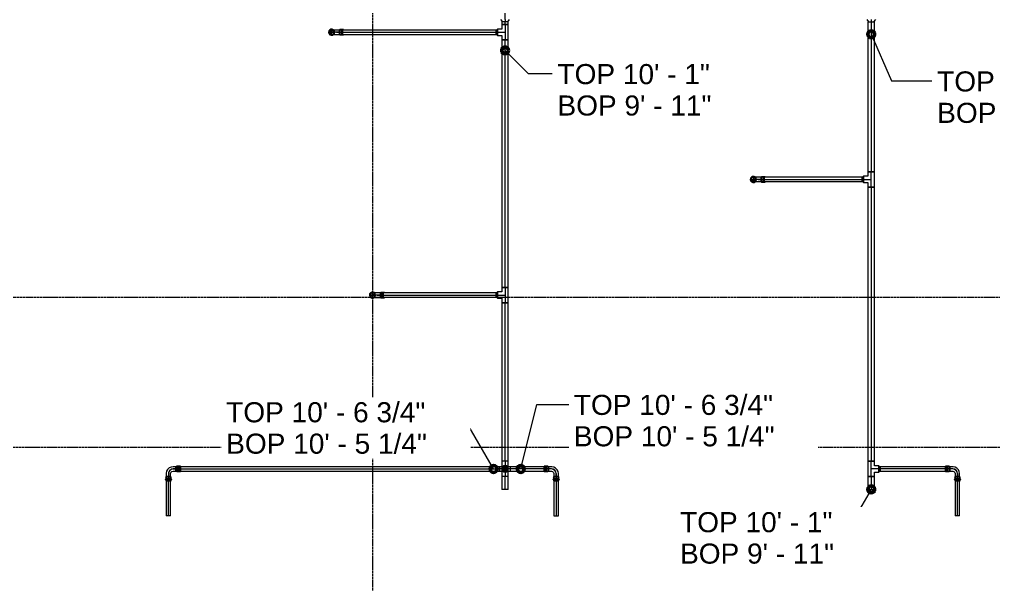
# Model space of a CAD drawing. Header units: inches. Extents: x -3679 to 241, y -496 to 1784.
# Drawn here: x -1339.8 to -1053.4, y 4.7 to 170.8 of the extents above; entities that cross this region are included whole.
import ezdxf

# ---------------------------------------------------------------- set-up
doc = ezdxf.new("R2010")
doc.units = ezdxf.units.IN
doc.header["$MEASUREMENT"] = 0
doc.linetypes.add('Grid Line', pattern=[0.875, 0.5, -0.125, 0.125, -0.125])
for name, color, linetype, lineweight in [('G-ANNO-DIMS', 251, 'Continuous', 9), ('P-PIPE', 1, 'Continuous', 9), ('P-PIPE-CNTR', 1, 'Continuous', 9), ('S-GRID', 8, 'Continuous', 9)]:
    doc.layers.add(name, color=color, linetype=linetype, lineweight=lineweight)
doc.styles.add('Arial_1', font='arial.ttf', dxfattribs={"height": 5.901198})

# ---------------------------------------------------------------- blocks, each defined once
blk = doc.blocks.new('Victaulic-VicPress316-Elbow 90-45deg Style P568_P571 - Standard-V5-MAIN LEVEL')
at = {"layer": 'P-PIPE'}
for p, q in [((-559.33, 302.52), (-559.33, 302.18)), ((-559.33, 301.89), (-559.33, 301.44)), ((-559.22, 302.52), (-559.22, 301.22)), ((-559.22, 301.33), (-559.22, 300.39)), ((-558.56, 301.33), (-559.22, 301.33)), ((-559.22, 301.33), (-558.56, 301.33)), ((-558.56, 302.52), (-558.56, 302.52)), ((-558.56, 302.52), (-558.56, 302.52)), ((-558.56, 302.52), (-558.56, 302.52)), ((-558.56, 302.52), (-558.56, 302.52)), ((-558.56, 302.18), (-558.56, 302.18)), ((-558.56, 302.18), (-558.56, 302.18)), ((-558.56, 301.89), (-558.56, 301.89)), ((-558.56, 301.89), (-558.56, 301.89)), ((-557.9, 301.33), (-558.56, 301.33)), ((-558.56, 301.33), (-557.9, 301.33)), ((-558.56, 300.39), (-558.56, 301.33)), ((-558.56, 301.22), (-558.56, 301.22)), ((-558.56, 301.22), (-558.56, 301.22)), ((-557.9, 301.22), (-557.9, 302.52)), ((-557.9, 300.39), (-557.9, 301.33)), ((-557.79, 302.18), (-557.79, 302.52)), ((-557.79, 301.44), (-557.79, 301.89)), ((-558.56, 300.39), (-558.56, 299)), ((-558.56, 299), (-558.56, 299))]:
    blk.add_line(p, q, dxfattribs=at)
at = {"layer": 'P-PIPE', "flags": 128}
for points in [[(-559.33, 301.89), (-559.45, 301.96), (-559.46, 302.1), (-559.35, 302.18), (-559.33, 302.18)], [(-559.33, 302.18), (-559.23, 302.18), (-558.98, 302.18), (-558.63, 302.18), (-558.56, 302.18)], [(-558.56, 302.18), (-558.92, 302.18), (-559.2, 302.18), (-559.32, 302.18), (-559.33, 302.18)], [(-559.33, 301.89), (-559.23, 301.89), (-558.98, 301.89), (-558.63, 301.89), (-558.56, 301.89)], [(-558.56, 301.89), (-558.92, 301.89), (-559.2, 301.89), (-559.32, 301.89), (-559.33, 301.89)], [(-559.22, 301.22), (-559.33, 301.41), (-559.33, 301.44)], [(-557.79, 302.18), (-557.89, 302.18), (-558.14, 302.18), (-558.49, 302.18), (-558.56, 302.18)], [(-558.56, 302.18), (-558.2, 302.18), (-557.92, 302.18), (-557.8, 302.18), (-557.79, 302.18)], [(-557.79, 301.89), (-557.89, 301.89), (-558.14, 301.89), (-558.49, 301.89), (-558.56, 301.89)], [(-558.56, 301.89), (-558.2, 301.89), (-557.92, 301.89), (-557.8, 301.89), (-557.79, 301.89)], [(-557.79, 301.44), (-557.88, 301.24), (-557.9, 301.22)], [(-557.79, 302.18), (-557.67, 302.11), (-557.66, 301.98), (-557.77, 301.89), (-557.79, 301.89)], [(-558.56, 299.91), (-558.96, 299.82), (-559.28, 299.56), (-559.45, 299.19), (-559.45, 298.78), (-559.26, 298.42), (-558.93, 298.17), (-558.56, 298.09)], [(-558.56, 299.77), (-558.92, 299.67), (-559.2, 299.42), (-559.32, 299.07), (-559.26, 298.7), (-559.04, 298.4), (-558.69, 298.25), (-558.56, 298.23)], [(-559.22, 300.39), (-559.22, 299.89), (-559.22, 299.46), (-559.22, 299.15), (-559.22, 299.01), (-559.22, 299)], [(-558.56, 298.09), (-558.16, 298.18), (-557.84, 298.44), (-557.67, 298.81), (-557.67, 299.22), (-557.86, 299.58), (-558.19, 299.83), (-558.56, 299.91)], [(-558.56, 298.23), (-558.2, 298.33), (-557.92, 298.58), (-557.8, 298.93), (-557.86, 299.3), (-558.08, 299.6), (-558.43, 299.75), (-558.56, 299.77)], [(-557.9, 299), (-557.9, 299.09), (-557.9, 299.36), (-557.9, 299.76), (-557.9, 300.25), (-557.9, 300.39)]]:
    blk.add_lwpolyline(points, dxfattribs=at)
at = {"layer": 'P-PIPE'}
for radius, start, end in [(0.767, 90, 270), (0.767, 90, 270), (0.767, 90, 270), (0.658, 90, 270), (0.658, 90, 270), (0.658, 90, 180), (0.658, 180, 270), (0.767, 270, 90), (0.767, 270, 90), (0.767, 270, 90), (0.658, 270, 90), (0.658, 270, 90), (0.658, 0, 90), (0.658, 270, 0)]:
    blk.add_arc((-558.56, 299), radius, start, end, dxfattribs=at)
blk = doc.blocks.new('Victaulic-VicPress316-Elbow 90-45deg Style P568_P571 - Standard-V7-MAIN LEVEL')
at = {"layer": 'P-PIPE'}
for p, q in [((-0.77, 3.52), (-0.77, 3.18)), ((0.77, 3.52), (-0.77, 3.52)), ((-0.77, 3.52), (0.77, 3.52)), ((-0.77, 3.18), (0.77, 3.18)), ((0.77, 3.18), (-0.77, 3.18)), ((-0.77, 2.89), (-0.77, 2.44)), ((-0.77, 2.89), (0.77, 2.89)), ((0.77, 2.89), (-0.77, 2.89)), ((-0.66, 3.52), (-0.66, 2.22)), ((-0.66, 3.52), (0.66, 3.52)), ((0.66, 3.52), (-0.66, 3.52)), ((0.66, 2.22), (0.66, 3.52)), ((0.77, 3.18), (0.77, 3.52)), ((0.77, 2.44), (0.77, 2.89)), ((-3.18, 0.77), (-3.52, 0.77)), ((-3.52, 0.77), (-3.52, -0.77)), ((-3.52, -0.77), (-3.52, 0.77)), ((-2.22, 0.66), (-3.52, 0.66)), ((-3.52, -0.66), (-3.52, 0.66)), ((-3.52, 0.66), (-3.52, -0.66)), ((-3.18, -0.77), (-3.18, 0.77)), ((-3.18, 0.77), (-3.18, -0.77)), ((-2.44, 0.77), (-2.89, 0.77)), ((-2.89, -0.77), (-2.89, 0.77)), ((-2.89, 0.77), (-2.89, -0.77)), ((-1.39, 0.66), (-2.33, 0.66)), ((-2.33, 0), (-2.33, 0.66)), ((-2.33, 0.66), (-2.33, 0)), ((-2.22, -0.66), (-2.22, 0.66)), ((-2.22, 0.66), (-2.22, -0.66)), ((-0.66, 2.33), (-0.66, 1.39)), ((0, 2.33), (-0.66, 2.33)), ((-0.66, 2.33), (0, 2.33)), ((-0.66, 2.22), (0.66, 2.22)), ((0.66, 2.22), (-0.66, 2.22)), ((0, 2.33), (0.66, 2.33)), ((0.66, 2.33), (0, 2.33)), ((0, 1.39), (0, 2.33)), ((0.66, 1.39), (0.66, 2.33)), ((-3.52, -0.66), (-2.22, -0.66)), ((-3.52, -0.77), (-3.18, -0.77)), ((-2.89, -0.77), (-2.44, -0.77)), ((-2.33, 0), (-2.33, -0.66)), ((-2.33, -0.66), (-2.33, 0)), ((-1.39, 0), (-2.33, 0)), ((-2.33, -0.66), (-1.39, -0.66))]:
    blk.add_line(p, q, dxfattribs=at)
at = {"layer": 'P-PIPE', "flags": 128}
for points in [[(-0.77, 2.89), (-0.89, 2.96), (-0.9, 3.1), (-0.79, 3.18), (-0.77, 3.18)], [(0.77, 3.18), (0.67, 3.18), (0.42, 3.18), (0.07, 3.18), (-0.3, 3.18), (-0.6, 3.18), (-0.75, 3.18), (-0.77, 3.18)], [(-0.77, 3.18), (-0.67, 3.18), (-0.42, 3.18), (-0.07, 3.18), (0.3, 3.18), (0.6, 3.18), (0.75, 3.18), (0.77, 3.18)], [(-0.77, 2.89), (-0.67, 2.89), (-0.42, 2.89), (-0.07, 2.89), (0.3, 2.89), (0.6, 2.89), (0.75, 2.89), (0.77, 2.89)], [(0.77, 2.89), (0.67, 2.89), (0.42, 2.89), (0.07, 2.89), (-0.3, 2.89), (-0.6, 2.89), (-0.75, 2.89), (-0.77, 2.89)], [(0.77, 3.18), (0.89, 3.11), (0.9, 2.98), (0.79, 2.89), (0.77, 2.89)], [(-3.18, 0.77), (-3.11, 0.89), (-2.98, 0.9), (-2.89, 0.79), (-2.89, 0.77)], [(-3.18, 0.77), (-3.18, 0.67), (-3.18, 0.42), (-3.18, 0.07), (-3.18, -0.3), (-3.18, -0.6), (-3.18, -0.75), (-3.18, -0.77)], [(-3.18, -0.77), (-3.18, -0.67), (-3.18, -0.42), (-3.18, -0.07), (-3.18, 0.3), (-3.18, 0.6), (-3.18, 0.75), (-3.18, 0.77)], [(-2.89, -0.77), (-2.89, -0.67), (-2.89, -0.42), (-2.89, -0.07), (-2.89, 0.3), (-2.89, 0.6), (-2.89, 0.75), (-2.89, 0.77)], [(-2.89, 0.77), (-2.89, 0.67), (-2.89, 0.42), (-2.89, 0.07), (-2.89, -0.3), (-2.89, -0.6), (-2.89, -0.75), (-2.89, -0.77)], [(-2.44, 0.77), (-2.24, 0.68), (-2.22, 0.66)], [(-0.66, 1.39), (-0.75, 1.04), (-1, 0.77), (-1.35, 0.66), (-1.39, 0.66)], [(-1.39, -0.66), (-0.78, -0.56), (-0.23, -0.29), (0.22, 0.13), (0.53, 0.67), (0.65, 1.27), (0.66, 1.39)], [(-0.66, 2.22), (-0.77, 2.41), (-0.77, 2.44)], [(0.77, 2.44), (0.68, 2.24), (0.66, 2.22)], [(-2.89, -0.77), (-2.96, -0.89), (-3.1, -0.9), (-3.18, -0.79), (-3.18, -0.77)], [(-2.22, -0.66), (-2.41, -0.77), (-2.44, -0.77)]]:
    blk.add_lwpolyline(points, dxfattribs=at)
at = {"layer": 'P-PIPE'}
blk.add_arc((-1.39, 1.39), 1.39, 270, 0, dxfattribs=at)
blk = doc.blocks.new('Transition - Generic - Plumbing-CW-1022941-MAIN LEVEL')
at = {"layer": 'P-PIPE'}
for radius, start, end in [(0.8125, 90, 270), (0.5625, 90, 270), (0.8125, 270, 90), (0.5625, 270, 90)]:
    blk.add_arc((-1197, 38.637308), radius, start, end, dxfattribs=at)

msp = doc.modelspace()

# ---------------------------------------------------------------- linework, layer by layer
at = {"layer": 'G-ANNO-DIMS'}
for p, q in [((-1089.34, 166.39), (-1083.41, 152.69)), ((-1197, 161.66), (-1190.19, 154.85)), ((-1190.19, 154.85), (-1183.1, 154.85)), ((-1083.41, 152.69), (-1071.45, 152.69)), ((-1192.39, 38.64), (-1187.69, 57.62)), ((-1187.69, 57.62), (-1178.28, 57.62)), ((-1210.07, 55.45), (-1218.89, 55.45)), ((-1200.37, 38.64), (-1210.07, 55.45)), ((-1089.34, 32.64), (-1094.82, 23.14)), ((-1094.82, 23.14), (-1099.11, 23.14))]:
    msp.add_line(p, q, dxfattribs=at)
at = {"layer": 'G-ANNO-DIMS', "lineweight": 50}
for centre in [(-1089.34, 166.39), (-1197, 161.66), (-1200.37, 38.64), (-1192.39, 38.64), (-1089.34, 32.64)]:
    msp.add_circle(centre, 1, dxfattribs=at)
at = {"layer": 'P-PIPE'}
for p, q in [((-1198.31, 170.75), (-1197.81, 170.09)), ((-1197.95, 170.09), (-1197.95, 169.24)), ((-1196.05, 170.09), (-1197.95, 170.09)), ((-1196.05, 169.24), (-1197.95, 169.24)), ((-1197.95, 169.24), (-1197.95, 167.95)), ((-1197.95, 169.24), (-1196.05, 169.24)), ((-1196.05, 169.24), (-1197.95, 169.24)), ((-1196.19, 170.09), (-1195.69, 170.75)), ((-1196.05, 169.24), (-1196.05, 170.09)), ((-1196.05, 164.76), (-1196.05, 169.24)), ((-1090.65, 170.75), (-1090.15, 170.09)), ((-1090.29, 170.09), (-1090.29, 125.99)), ((-1090.29, 170.09), (-1088.39, 170.09)), ((-1088.53, 170.09), (-1088.03, 170.75)), ((-1088.39, 125.99), (-1088.39, 170.09)), ((-1199.65, 167.66), (-1245.67, 167.66)), ((-1245.67, 166.34), (-1245.67, 167.66)), ((-1245.67, 166.34), (-1199.65, 166.34)), ((-1199.24, 167.81), (-1199.65, 167.56)), ((-1199.65, 166.34), (-1199.65, 167.66)), ((-1199.65, 166.44), (-1199.24, 166.19)), ((-1197.95, 167.95), (-1199.24, 167.95)), ((-1199.24, 167.95), (-1199.24, 166.05)), ((-1199.24, 166.05), (-1199.24, 167.95)), ((-1199.24, 166.05), (-1197.95, 166.05)), ((-1197.95, 166.05), (-1197.95, 164.76)), ((-1197.95, 164.76), (-1196.05, 164.76)), ((-1196.05, 164.76), (-1197.95, 164.76)), ((-1197.95, 164.76), (-1197.95, 91.99)), ((-1196.05, 164.76), (-1197.95, 164.76)), ((-1196.05, 91.99), (-1196.05, 164.76)), ((-1091.99, 124.4), (-1121.67, 124.4)), ((-1121.67, 123.09), (-1121.67, 124.4)), ((-1091.58, 124.56), (-1091.99, 124.31)), ((-1091.99, 123.09), (-1091.99, 124.4)), ((-1091.99, 123.18), (-1091.58, 122.93)), ((-1090.29, 124.69), (-1091.58, 124.69)), ((-1091.58, 122.79), (-1091.58, 124.69)), ((-1091.58, 124.69), (-1091.58, 122.79)), ((-1090.29, 125.99), (-1090.29, 124.69)), ((-1090.29, 125.99), (-1088.39, 125.99)), ((-1088.39, 125.99), (-1090.29, 125.99)), ((-1090.29, 125.99), (-1088.39, 125.99)), ((-1088.39, 121.5), (-1088.39, 125.99)), ((-1121.67, 123.09), (-1091.99, 123.09)), ((-1091.58, 122.79), (-1090.29, 122.79)), ((-1090.29, 122.79), (-1090.29, 121.5)), ((-1090.29, 121.5), (-1088.39, 121.5)), ((-1088.39, 121.5), (-1090.29, 121.5)), ((-1090.29, 121.5), (-1090.29, 40.88)), ((-1090.29, 121.5), (-1088.39, 121.5)), ((-1088.39, 40.88), (-1088.39, 121.5)), ((-1197.95, 91.99), (-1197.95, 90.69)), ((-1197.95, 91.99), (-1196.05, 91.99)), ((-1196.05, 91.99), (-1197.95, 91.99)), ((-1196.05, 91.99), (-1197.95, 91.99)), ((-1196.05, 87.5), (-1196.05, 91.99)), ((-1199.65, 90.4), (-1233.67, 90.4)), ((-1233.67, 89.09), (-1233.67, 90.4)), ((-1233.67, 89.09), (-1199.65, 89.09)), ((-1199.24, 90.56), (-1199.65, 90.31)), ((-1199.65, 89.09), (-1199.65, 90.4)), ((-1199.65, 89.18), (-1199.24, 88.93)), ((-1197.95, 90.69), (-1199.24, 90.69)), ((-1199.24, 90.69), (-1199.24, 88.79)), ((-1199.24, 88.79), (-1199.24, 90.69)), ((-1199.24, 88.79), (-1197.95, 88.79)), ((-1197.95, 88.79), (-1197.95, 87.5)), ((-1197.95, 87.5), (-1196.05, 87.5)), ((-1196.05, 87.5), (-1197.95, 87.5)), ((-1197.95, 87.5), (-1197.95, 40.88)), ((-1196.05, 87.5), (-1197.95, 87.5)), ((-1196.05, 40.88), (-1196.05, 87.5)), ((-1197.95, 40.88), (-1197.95, 36.39)), ((-1196.05, 40.88), (-1197.95, 40.88)), ((-1196.05, 36.39), (-1196.05, 40.88)), ((-1090.29, 40.88), (-1090.29, 36.39)), ((-1088.39, 40.88), (-1090.29, 40.88)), ((-1090.29, 40.88), (-1088.39, 40.88)), ((-1090.29, 40.88), (-1088.39, 40.88)), ((-1088.39, 39.59), (-1088.39, 40.88)), ((-1198.5, 39.29), (-1293.67, 39.29)), ((-1293.67, 37.98), (-1293.67, 39.29)), ((-1293.67, 37.98), (-1198.5, 37.98)), ((-1198.5, 37.98), (-1198.5, 39.29)), ((-1195.5, 39.29), (-1198.5, 39.29)), ((-1198.5, 37.98), (-1195.5, 37.98)), ((-1184.33, 39.29), (-1195.5, 39.29)), ((-1195.5, 39.29), (-1195.5, 37.98)), ((-1195.5, 37.98), (-1184.33, 37.98)), ((-1184.33, 39.29), (-1184.33, 37.98)), ((-1087.1, 39.59), (-1088.39, 39.59)), ((-1088.39, 36.39), (-1088.39, 37.69)), ((-1088.39, 37.69), (-1087.1, 37.69)), ((-1087.1, 37.69), (-1087.1, 39.59)), ((-1087.1, 39.59), (-1087.1, 37.69)), ((-1086.69, 39.2), (-1087.1, 39.45)), ((-1087.1, 37.82), (-1086.69, 38.07)), ((-1066.33, 39.29), (-1086.69, 39.29)), ((-1086.69, 39.29), (-1086.69, 37.98)), ((-1086.69, 37.98), (-1066.33, 37.98)), ((-1066.33, 39.29), (-1066.33, 37.98)), ((-1296.66, 36.31), (-1296.66, 24.9)), ((-1295.34, 36.31), (-1296.66, 36.31)), ((-1295.34, 24.9), (-1295.34, 36.31)), ((-1197.95, 36.39), (-1197.95, 32.64)), ((-1196.05, 36.39), (-1197.95, 36.39)), ((-1196.05, 32.64), (-1196.05, 36.39)), ((-1182.66, 36.31), (-1182.66, 24.9)), ((-1182.66, 36.31), (-1181.34, 36.31)), ((-1181.34, 24.9), (-1181.34, 36.31)), ((-1090.29, 36.39), (-1090.29, 32.64)), ((-1090.29, 36.39), (-1088.39, 36.39)), ((-1088.39, 36.39), (-1090.29, 36.39)), ((-1090.29, 36.39), (-1088.39, 36.39)), ((-1088.39, 32.64), (-1088.39, 36.39)), ((-1064.66, 36.31), (-1064.66, 24.9)), ((-1063.34, 36.31), (-1064.66, 36.31)), ((-1063.34, 24.9), (-1063.34, 36.31)), ((-1196.05, 32.64), (-1197.95, 32.64)), ((-1090.29, 32.64), (-1088.39, 32.64)), ((-1295.34, 24.9), (-1296.66, 24.9)), ((-1182.66, 24.9), (-1181.34, 24.9)), ((-1063.34, 24.9), (-1064.66, 24.9))]:
    msp.add_line(p, q, dxfattribs=at)
for centre, radius, start, end in [((-1248, 167), 0.658, 0, 180), ((-1248, 167), 0.658, 180, 0), ((-1248, 166.67), 0.329, 90, 270), ((-1248, 167.33), 0.329, 270, 90), ((-1124, 123.74), 0.658, 0, 180), ((-1124, 123.74), 0.658, 180, 0), ((-1124, 123.41), 0.329, 90, 270), ((-1124, 124.07), 0.329, 270, 90), ((-1236, 89.74), 0.658, 0, 180), ((-1236, 89.74), 0.658, 180, 0), ((-1236, 89.41), 0.329, 90, 270), ((-1236, 90.07), 0.329, 270, 90), ((-1197, 38.64), 0.951, 90, 270), ((-1197, 38.64), 0.658, 0, 180), ((-1197, 38.64), 0.657, 0, 180), ((-1197, 38.64), 0.658, 180, 0), ((-1197, 38.64), 0.657, 180, 0), ((-1197, 38.31), 0.329, 90, 270), ((-1197, 38.64), 0.951, 270, 90), ((-1197, 38.97), 0.329, 270, 90)]:
    msp.add_arc(centre, radius, start, end, dxfattribs=at)
at = {"layer": 'P-PIPE-CNTR'}
for p, q in [((-1197, 170.75), (-1197, 173.74)), ((-1197, 170.75), (-1197, 170.09)), ((-1197, 169.24), (-1197, 170.09)), ((-1197, 169.24), (-1197, 170.09)), ((-1197, 169.24), (-1197, 164.76)), ((-1089.34, 170.75), (-1089.34, 170.09)), ((-1089.34, 170.09), (-1089.34, 125.99)), ((-1089.34, 170.09), (-1089.34, 125.99)), ((-1249, 167), (-1247, 167)), ((-1248, 166), (-1248, 168)), ((-1246.61, 167), (-1248, 167)), ((-1245.67, 167), (-1246.61, 167)), ((-1245.67, 167), (-1199.65, 167)), ((-1245.67, 167), (-1199.65, 167)), ((-1199.24, 167), (-1199.65, 167)), ((-1199.24, 167), (-1197, 167)), ((-1197, 91.99), (-1197, 164.76)), ((-1197, 91.99), (-1197, 164.76)), ((-1125, 123.74), (-1123, 123.74)), ((-1124, 122.74), (-1124, 124.74)), ((-1122.61, 123.74), (-1124, 123.74)), ((-1121.67, 123.74), (-1122.61, 123.74)), ((-1121.67, 123.74), (-1091.99, 123.74)), ((-1121.67, 123.74), (-1091.99, 123.74)), ((-1091.58, 123.74), (-1091.99, 123.74)), ((-1091.58, 123.74), (-1089.34, 123.74)), ((-1089.34, 121.5), (-1089.34, 125.99)), ((-1089.34, 121.5), (-1089.34, 40.88)), ((-1089.34, 121.5), (-1089.34, 40.88)), ((-1197, 91.99), (-1197, 87.5)), ((-1237, 89.74), (-1235, 89.74)), ((-1236, 88.74), (-1236, 90.74)), ((-1234.61, 89.74), (-1236, 89.74)), ((-1233.67, 89.74), (-1234.61, 89.74)), ((-1233.67, 89.74), (-1199.65, 89.74)), ((-1233.67, 89.74), (-1199.65, 89.74)), ((-1199.24, 89.74), (-1199.65, 89.74)), ((-1199.24, 89.74), (-1197, 89.74)), ((-1197, 40.88), (-1197, 87.5)), ((-1197, 40.88), (-1197, 87.5)), ((-1197, 40.88), (-1197, 36.39)), ((-1089.34, 36.39), (-1089.34, 40.88)), ((-1296, 37.24), (-1296, 36.31)), ((-1296, 37.24), (-1296, 35.12)), ((-1293.67, 38.64), (-1294.61, 38.64)), ((-1293.67, 38.64), (-1198.5, 38.64)), ((-1293.67, 38.64), (-1198.5, 38.64)), ((-1195.5, 38.64), (-1198.5, 38.64)), ((-1198, 38.64), (-1196, 38.64)), ((-1197, 37.64), (-1197, 39.64)), ((-1184.33, 38.64), (-1195.5, 38.64)), ((-1184.33, 38.64), (-1195.5, 38.64)), ((-1183.39, 38.64), (-1185.52, 38.64)), ((-1183.39, 38.64), (-1184.33, 38.64)), ((-1182, 36.31), (-1182, 37.24)), ((-1087.1, 38.64), (-1089.34, 38.64)), ((-1087.1, 38.64), (-1086.69, 38.64)), ((-1066.33, 38.64), (-1086.69, 38.64)), ((-1066.33, 38.64), (-1086.69, 38.64)), ((-1065.39, 38.64), (-1067.52, 38.64)), ((-1065.39, 38.64), (-1066.33, 38.64)), ((-1064, 36.31), (-1064, 37.24)), ((-1296, 24.9), (-1296, 36.31)), ((-1296, 24.9), (-1296, 36.31)), ((-1197, 32.64), (-1197, 36.39)), ((-1197, 32.64), (-1197, 36.39)), ((-1182, 36.31), (-1182, 24.9)), ((-1182, 36.31), (-1182, 24.9)), ((-1089.34, 36.39), (-1089.34, 32.64)), ((-1089.34, 36.39), (-1089.34, 32.64)), ((-1064, 24.9), (-1064, 36.31)), ((-1064, 24.9), (-1064, 36.31))]:
    msp.add_line(p, q, dxfattribs=at)
for centre, start, end in [((-1294.61, 37.24), 90, 180), ((-1183.39, 37.24), 0, 90), ((-1065.39, 37.24), 0, 90)]:
    msp.add_arc(centre, 1.39, start, end, dxfattribs=at)
at = {"layer": 'S-GRID', "linetype": 'Grid Line'}
for p, q in [((-1236, 1771.74), (-1236, -484.26)), ((228, 89), (-3666.39, 89)), ((-3666.39, 45), (228, 45))]:
    msp.add_line(p, q, dxfattribs=at)

# ---------------------------------------------------------------- block references
at = {"layer": 'P-PIPE'}
for name, p, rotation in [('Victaulic-VicPress316-Elbow 90-45deg Style P568_P571 - Standard-V5-MAIN LEVEL', (-1547, -391.56), 270), ('Victaulic-VicPress316-Elbow 90-45deg Style P568_P571 - Standard-V5-MAIN LEVEL', (-1423, -434.82), 270), ('Victaulic-VicPress316-Elbow 90-45deg Style P568_P571 - Standard-V5-MAIN LEVEL', (-1535, -468.82), 270), ('Victaulic-VicPress316-Elbow 90-45deg Style P568_P571 - Standard-V7-MAIN LEVEL', (-1296, 38.64), 180), ('Victaulic-VicPress316-Elbow 90-45deg Style P568_P571 - Standard-V7-MAIN LEVEL', (-1182, 38.64), 90), ('Victaulic-VicPress316-Elbow 90-45deg Style P568_P571 - Standard-V7-MAIN LEVEL', (-1064, 38.64), 90)]:
    msp.add_blockref(name, p, dxfattribs=dict(at, rotation=rotation))
msp.add_blockref('Transition - Generic - Plumbing-CW-1022941-MAIN LEVEL', (0, 0), dxfattribs=at)

# ---------------------------------------------------------------- next in the draw order: texts
at = {"layer": 'G-ANNO-DIMS', "char_height": 5.9012, "attachment_point": 1, "line_spacing_factor": 0.938532, "style": 'Arial_1', "bg_fill": 3, "box_fill_scale": 1.25, "bg_fill_color": 0, "bg_fill_transparency": 0}
for s, insert, width in [('TOP 10\' - 1"\\PBOP 9\' - 11"', (-1181.6, 157.65), 53.928), ('TOP 10\' - 1"\\PBOP 9\' - 11"', (-1069.95, 155.49), 53.928), ('TOP 10\' - 6 3/4"\\PBOP 10\' - 5 1/4"', (-1176.78, 60.42), 70.344), ('TOP 10\' - 6 3/4"\\PBOP 10\' - 5 1/4"', (-1279.01, 58.25), 70.344), ('TOP 10\' - 1"\\PBOP 9\' - 11"', (-1145.55, 25.94), 53.928)]:
    msp.add_mtext(s, dxfattribs=dict(at, insert=insert, width=width))

doc.saveas('drawing.dxf')
